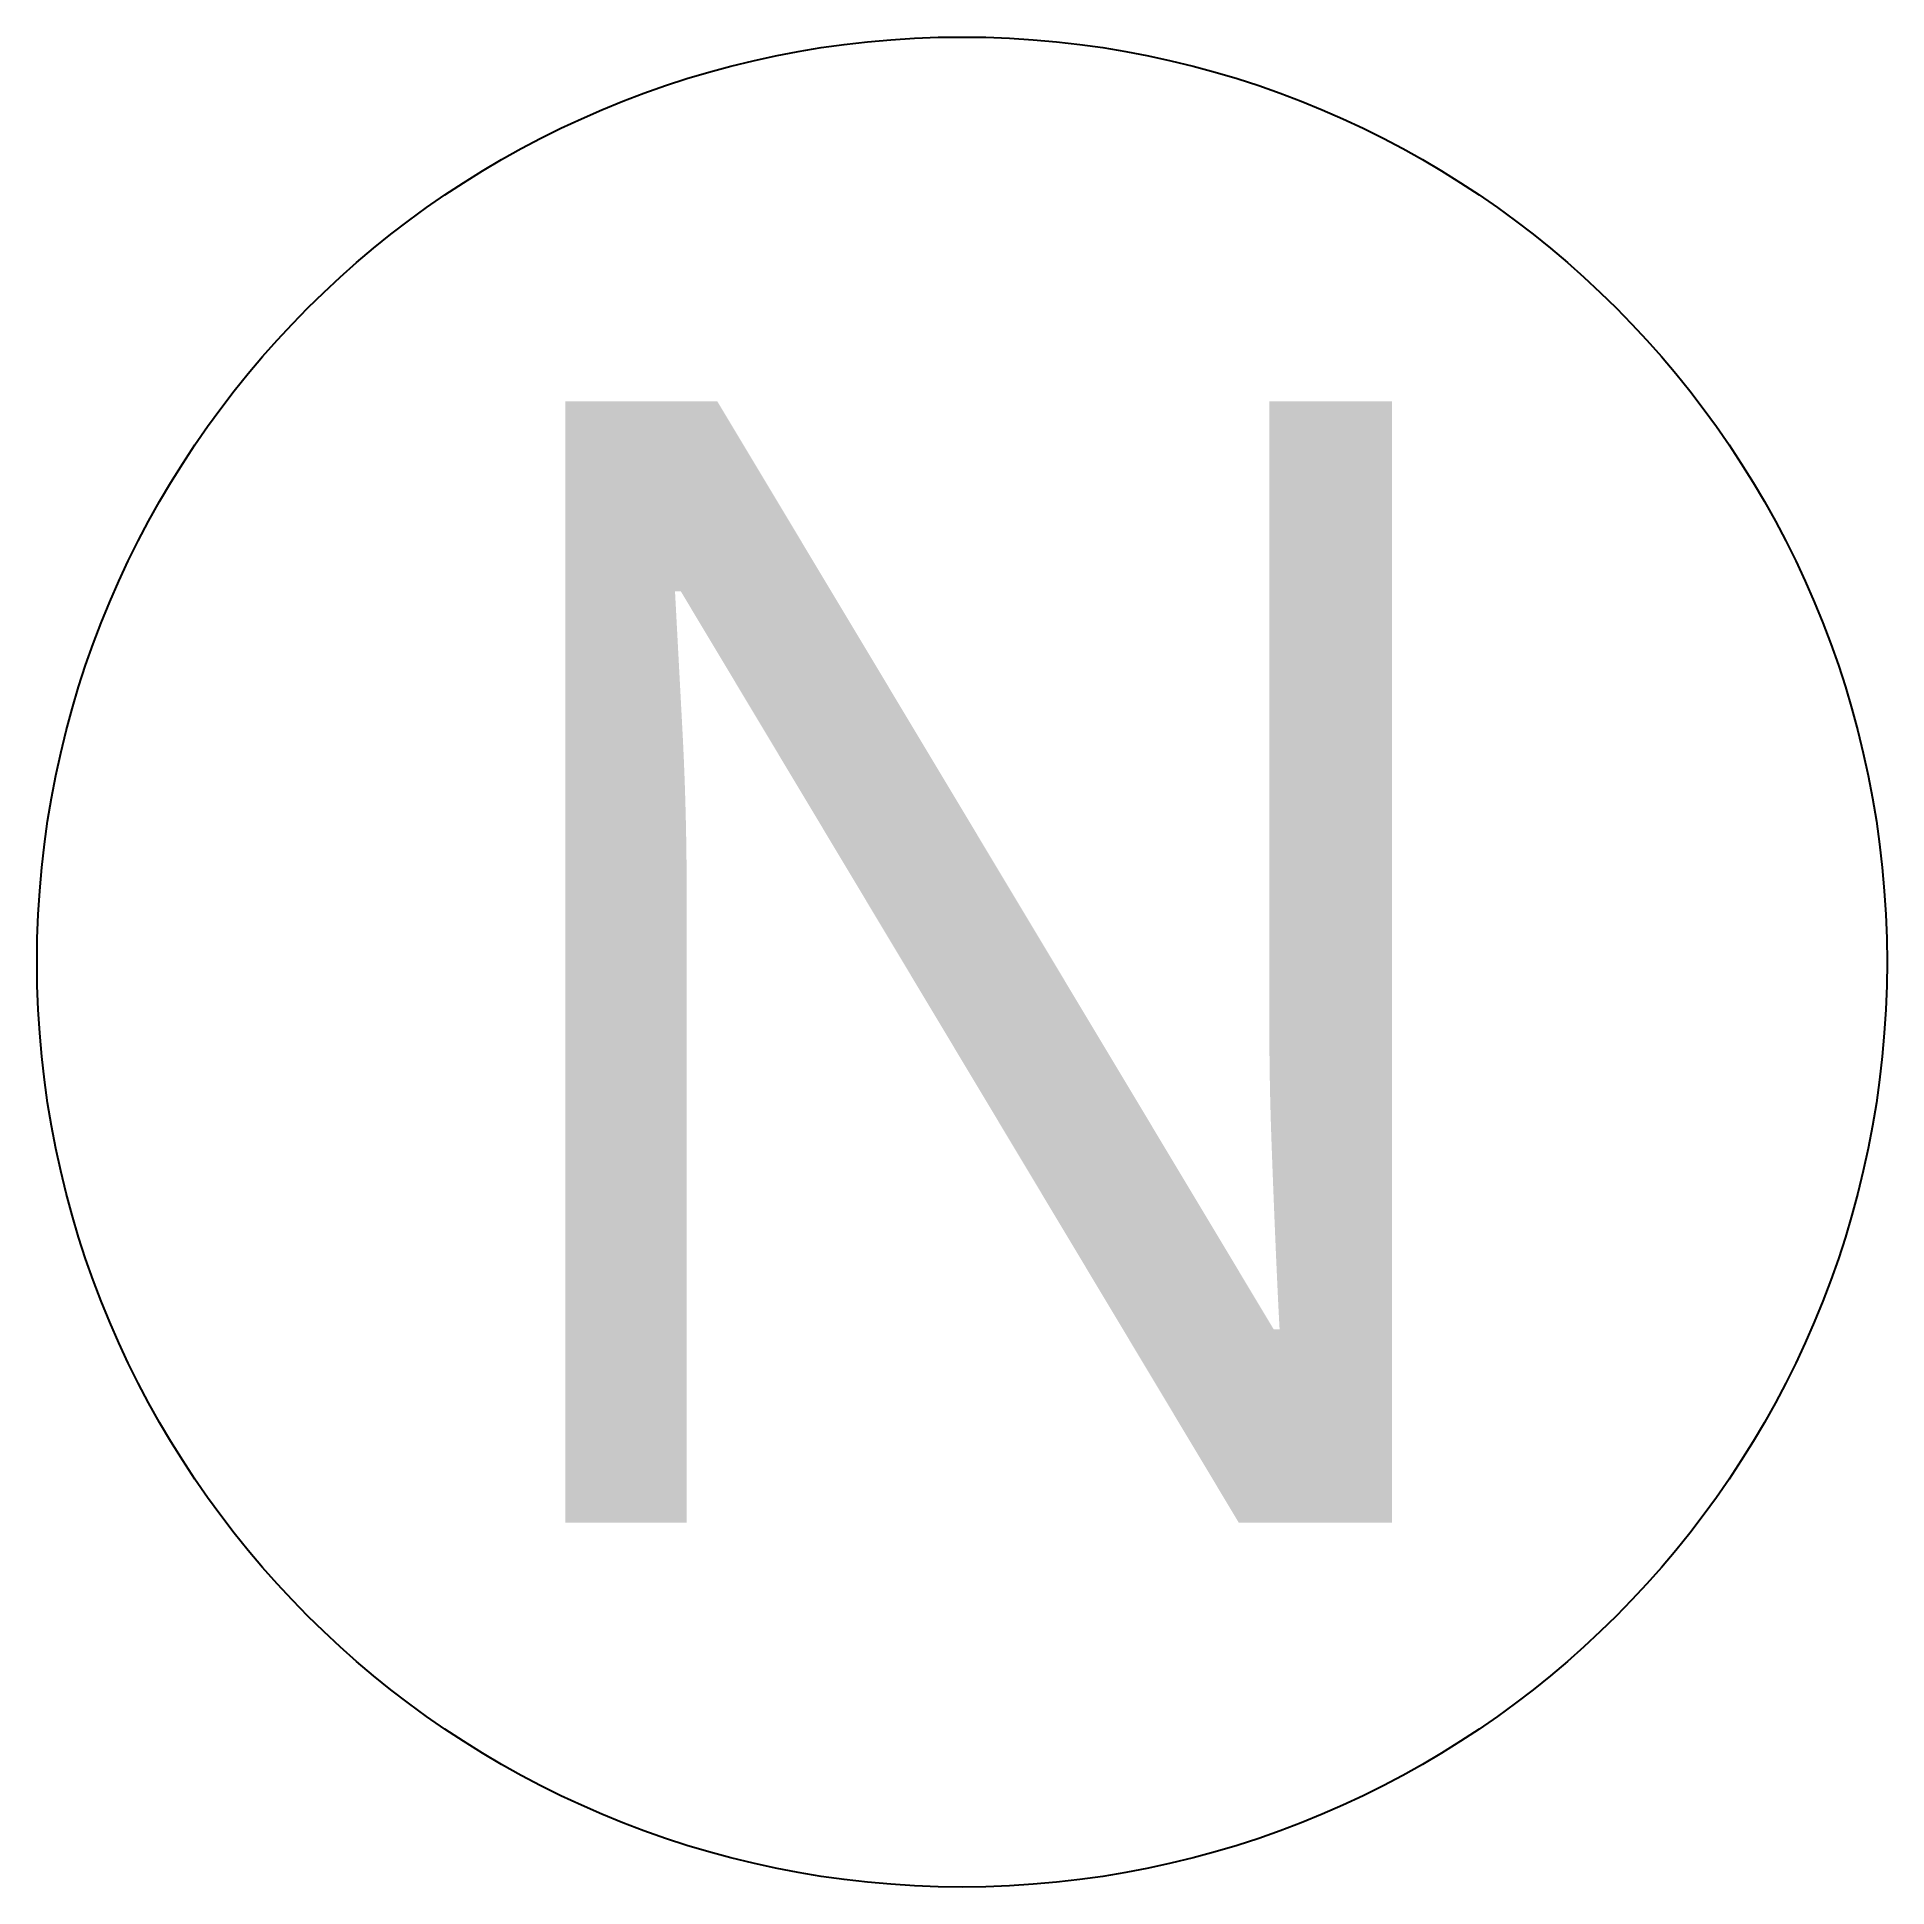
# Model space of a CAD drawing. Header units: millimetres. Extents: x 14 to 179, y -32 to 132.
import ezdxf

# ---------------------------------------------------------------- set-up
doc = ezdxf.new("R2010")
doc.units = ezdxf.units.MM
doc.layers.add('BORDER', color=7, linetype='Continuous')
doc.layers.add('TEXT', color=7, linetype='Continuous')
doc.styles.add('MDG_CJK', font='NotoSansSC-VF.ttf')

msp = doc.modelspace()

# ---------------------------------------------------------------- linework, layer by layer
at = {"layer": 'BORDER'}
msp.add_circle((96.15, 50), 82.5, dxfattribs=at)

# ---------------------------------------------------------------- texts
at = {"layer": 'TEXT', "style": 'MDG_CJK'}
msp.add_text('N', height=100, dxfattribs=at).set_placement((48.15, 0))

doc.saveas('drawing.dxf')
